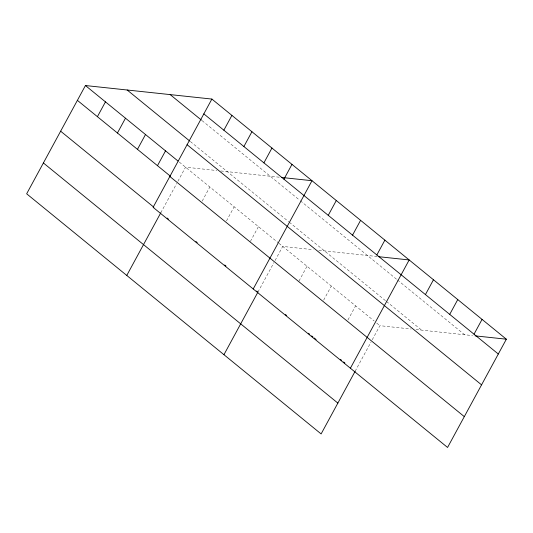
<?xml version="1.0" encoding="UTF-8"?>
<svg xmlns="http://www.w3.org/2000/svg" width="533" height="533" viewBox="0 0 533 533"><rect width="100%" height="100%" fill="white"/><g stroke="black" fill="none" stroke-linecap="round" stroke-linejoin="round"><path stroke-width="0.4" stroke-dasharray="2.67 2" d="M160.766 212.84L176.729 183.432M177.889 181.293L185.551 167.182L216.844 170.533M202.187 201.108L209.842 186.996M226.478 220.915L234.14 206.804M250.39 241.436L258.432 226.618M257.939 292.084L273.902 262.676M275.068 260.537L282.73 246.433L313.217 249.691M298.98 281.058L307.021 266.24M323.651 300.159L331.313 286.054M347.949 319.973L355.611 305.862M355.111 371.328L371.081 341.926M372.241 339.781L379.902 325.676L411.196 329.021M220.862 170.96L279.898 177.276M318.841 250.29L377.877 256.606M416.013 329.534L472.644 335.597M202.067 120.625L299.679 200.228M300.319 200.748L396.858 279.472M397.491 279.992L464.623 334.737M190.361 141.538L288.653 221.695M289.292 222.221L385.825 300.938M386.465 301.465L421.63 330.14M179.295 162.079L278.253 242.781M278.892 243.301L374.146 320.979M376.704 323.065L379.902 325.676"/><path stroke-width="0.8" d="M211.881 99.065L153.098 207.324L447.567 447.46L506.35 339.201L211.881 99.065L85.433 85.54L26.65 193.799L321.119 433.935L355.111 371.328M97.412 116.68L105.454 101.87M117.433 133.01L125.482 118.199M137.461 149.34L145.502 134.529M157.482 165.67L165.53 150.852M126.767 275.448L160.766 212.84M223.86 130.205L231.902 115.394M243.887 146.535L251.929 131.724M263.908 162.865L271.95 148.054M283.929 179.195L291.977 164.377M253.215 288.973L311.998 180.707L281.504 177.449M223.947 354.692L257.939 292.084L256.659 291.038M328.248 215.339L336.296 200.521M352.546 235.146L360.588 220.329M376.838 254.961L384.879 240.143M350.394 368.216L409.177 259.951L378.683 256.693M425.427 294.582L433.469 279.765M449.719 314.39L457.76 299.579M474.01 334.204L482.059 319.387M475.056 335.85L506.35 339.201M203.839 113.875L498.308 354.012M170.154 94.601L201.441 120.112M127.16 90.004L189.735 141.032M187.09 144.716L481.565 384.853M85.433 85.54L178.042 161.059M77.385 100.351L170.627 176.39M169.84 176.49L464.31 416.626M60.642 131.191L153.884 207.224M167.155 218.05L168.435 219.096M195.924 241.509L197.203 242.555M224.693 264.974L225.972 266.014M285.428 314.497L286.707 315.543M308.447 333.272L309.726 334.311M311.638 335.877L312.918 336.916M314.197 337.962L316.116 339.528M340.407 359.335L341.686 360.381M343.605 361.94L344.884 362.986M43.393 162.965L337.862 403.101"/></g></svg>
